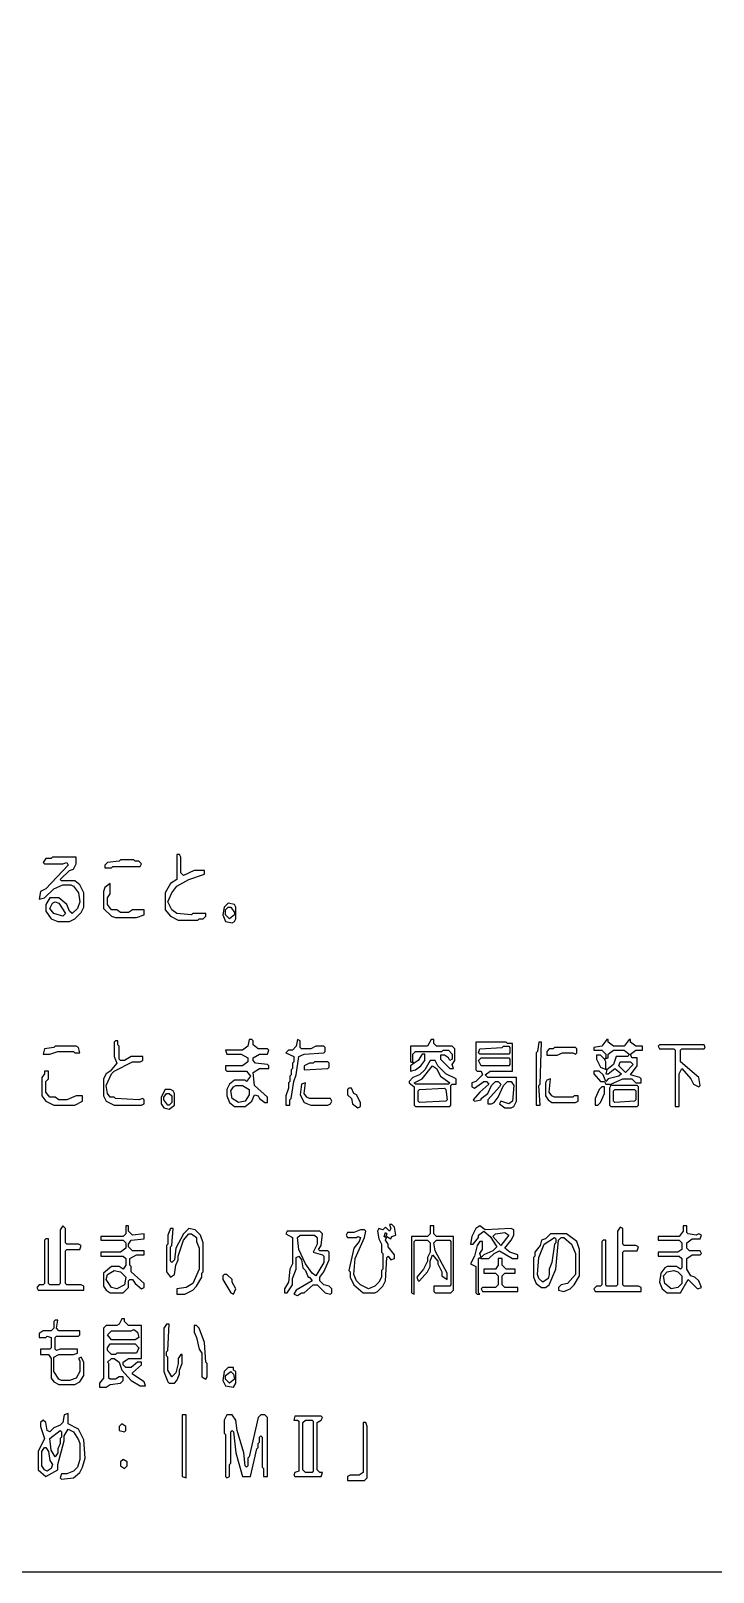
# Model space of a CAD drawing. Header units: millimetres. Extents: x 0 to 421, y 0 to 297.
# Drawn here: x 343 to 376, y 57.5 to 132.1 of the extents above; entities that cross this region are included whole.
import ezdxf

# ---------------------------------------------------------------- set-up
doc = ezdxf.new("R2010")
doc.units = ezdxf.units.MM
doc.layers.add('PDF_TRACE', color=7, linetype='Continuous')

msp = doc.modelspace()

# ---------------------------------------------------------------- linework, layer by layer
at = {"layer": 'PDF_TRACE'}
msp.add_lwpolyline([(412.559, 148.4), (412.559, 57.595), (412.496, 57.531), (232.981, 57.531)], dxfattribs=at)
for points in [[(343.725, 92.075), (343.598, 91.885), (343.662, 91.821), (344.551, 91.821), (344.741, 91.885), (344.805, 91.758), (343.725, 90.615), (343.471, 90.488), (343.408, 90.107), (343.662, 90.17), (344.106, 90.615), (344.551, 90.805), (344.932, 90.805), (345.059, 90.742), (345.313, 90.424), (345.376, 89.98), (345.249, 89.662), (344.995, 89.408), (344.868, 89.535), (344.741, 89.853), (344.36, 90.17), (343.916, 90.17), (343.725, 89.853), (343.725, 89.535), (343.979, 89.154), (344.297, 89.027), (344.868, 89.027), (345.122, 89.154), (345.44, 89.472), (345.567, 89.726), (345.567, 90.424), (345.376, 90.805), (345.122, 90.996), (344.487, 90.996), (344.424, 91.059), (344.868, 91.504), (345.059, 91.567), (345.186, 91.821), (345.186, 92.139), (344.043, 92.139), (343.979, 92.075)], [(346.583, 91.631), (346.9, 91.631), (346.964, 91.694), (348.297, 91.694), (348.361, 91.821), (348.234, 91.948), (348.043, 91.948), (347.98, 92.012), (347.345, 92.012), (347.281, 91.948), (346.71, 91.885), (346.583, 91.758)], [(350.075, 92.266), (350.075, 91.059), (349.758, 90.869), (349.504, 90.424), (349.504, 89.599), (349.758, 89.281), (350.139, 89.091), (351.091, 89.091), (351.155, 89.154), (351.345, 89.154), (351.472, 89.281), (351.472, 89.408), (350.837, 89.408), (350.774, 89.345), (350.075, 89.408), (349.821, 89.599), (349.631, 89.98), (349.821, 90.424), (350.075, 90.742), (350.647, 91.059), (351.409, 91.313), (351.409, 91.504), (350.901, 91.504), (350.393, 91.25), (350.266, 91.377), (350.266, 92.139), (350.202, 92.266)], [(346.583, 90.678), (346.519, 90.488), (346.519, 89.662), (346.9, 89.281), (347.091, 89.218), (348.107, 89.218), (348.488, 89.345), (348.488, 89.599), (347.916, 89.599), (347.726, 89.472), (347.345, 89.472), (347.154, 89.599), (346.9, 89.599), (346.71, 89.853), (346.71, 90.17), (346.837, 90.361), (346.837, 90.869)], [(344.043, 89.916), (344.17, 89.98), (344.36, 89.916), (344.678, 89.408), (344.551, 89.281), (344.106, 89.408), (343.916, 89.662)], [(352.552, 89.916), (352.361, 89.726), (352.298, 89.345), (352.425, 89.027), (352.742, 88.964), (352.869, 89.027), (352.933, 89.154), (352.933, 89.726), (352.869, 89.853)], [(352.552, 89.726), (352.679, 89.726), (352.869, 89.472), (352.869, 89.345), (352.615, 89.154), (352.425, 89.345), (352.425, 89.599)], [(343.598, 82.614), (343.916, 82.614), (344.297, 82.741), (345.059, 82.741), (345.122, 82.677), (345.376, 82.677), (345.313, 82.931), (345.186, 82.995), (344.17, 82.995), (344.106, 82.931), (343.662, 82.868)], [(347.091, 83.249), (347.027, 83.185), (347.027, 82.487), (347.154, 82.169), (346.837, 81.788), (346.646, 81.661), (346.519, 81.407), (346.519, 80.582), (346.646, 80.328), (347.027, 80.137), (348.361, 80.137), (348.488, 80.201), (348.488, 80.391), (348.424, 80.455), (348.234, 80.391), (347.091, 80.455), (347.027, 80.518), (346.837, 80.518), (346.71, 80.709), (346.646, 81.09), (346.9, 81.661), (347.027, 81.788), (347.916, 82.233), (348.297, 82.233), (348.424, 82.296), (348.424, 82.487), (347.853, 82.487), (347.535, 82.296), (347.345, 82.296), (347.281, 82.36), (347.281, 82.995), (347.218, 83.058), (347.218, 83.249)], [(353.695, 83.312), (353.568, 83.312), (353.504, 82.995), (353.25, 82.804), (352.425, 82.804), (352.488, 82.614), (353.187, 82.614), (353.504, 82.423), (353.504, 82.233), (353.25, 82.042), (352.425, 82.042), (352.425, 81.852), (352.488, 81.788), (353.441, 81.788), (353.631, 81.534), (353.441, 81.28), (353.377, 81.344), (352.869, 81.344), (352.615, 81.153), (352.488, 80.899), (352.488, 80.582), (352.615, 80.264), (352.869, 80.074), (353.377, 80.074), (353.695, 80.328), (353.822, 80.645), (354.012, 80.582), (354.076, 80.455), (354.33, 80.264), (354.457, 80.264), (354.457, 80.518), (353.822, 81.09), (353.758, 81.725), (354.076, 81.915), (354.52, 81.915), (354.52, 82.042), (354.457, 82.106), (353.885, 82.169), (353.758, 82.296), (353.758, 82.423), (354.076, 82.614), (354.457, 82.614), (354.52, 82.804), (354.457, 82.868), (354.012, 82.868), (353.758, 83.058), (353.758, 83.249)], [(357.187, 82.995), (356.806, 82.995), (356.552, 82.868), (356.108, 82.868), (356.044, 82.931), (356.044, 83.249), (355.917, 83.312), (355.854, 82.995), (355.663, 82.804), (355.473, 82.804), (355.346, 82.677), (355.727, 82.487), (355.727, 82.233), (355.663, 82.169), (355.663, 81.915), (355.6, 81.852), (355.6, 81.598), (355.536, 81.534), (355.536, 81.28), (355.473, 81.217), (355.473, 80.963), (355.346, 80.582), (355.346, 80.137), (355.536, 80.137), (355.536, 80.391), (355.6, 80.455), (355.727, 81.28), (355.854, 81.598), (355.981, 82.487), (356.235, 82.614), (357.187, 82.677), (357.251, 82.741), (357.251, 82.931)], [(363.537, 82.868), (363.41, 82.995), (362.648, 82.995), (362.521, 83.122), (362.521, 83.312), (362.394, 83.312), (362.204, 82.995), (361.378, 82.995), (361.378, 82.233), (361.569, 82.169), (361.378, 82.042), (361.378, 81.788), (361.632, 81.852), (361.886, 82.042), (362.077, 82.296), (362.077, 82.614), (361.95, 82.614), (361.759, 82.296), (361.569, 82.169), (361.505, 82.233), (361.505, 82.614), (361.632, 82.741), (362.902, 82.741), (362.966, 82.804), (363.22, 82.804), (363.41, 82.614), (363.41, 82.36), (363.283, 82.296), (363.22, 82.423), (363.029, 82.55), (362.839, 82.55), (362.839, 82.36), (363.283, 81.915), (363.474, 81.915), (363.41, 82.106), (363.537, 82.296)], [(364.553, 83.185), (364.553, 81.852), (364.617, 81.788), (364.807, 81.788), (364.871, 81.598), (364.553, 81.28), (364.363, 81.217), (364.363, 81.026), (364.49, 80.963), (364.934, 81.28), (365.061, 81.28), (365.188, 81.153), (364.744, 80.772), (364.426, 80.391), (364.49, 80.328), (364.807, 80.391), (364.807, 80.455), (365.125, 80.709), (365.315, 81.09), (365.506, 81.28), (365.633, 81.28), (365.76, 81.153), (365.696, 81.026), (365.125, 80.391), (365.125, 80.201), (365.315, 80.201), (365.442, 80.264), (365.633, 80.518), (365.887, 81.09), (366.077, 81.28), (366.268, 81.28), (366.395, 81.09), (366.331, 80.328), (366.141, 80.201), (365.76, 80.328), (365.696, 80.201), (365.95, 80.01), (366.268, 80.01), (366.395, 80.074), (366.522, 80.328), (366.522, 81.471), (365.125, 81.471), (364.998, 81.598), (365.252, 81.788), (366.331, 81.788), (366.331, 83.122), (366.077, 83.122), (366.014, 83.185)], [(366.204, 82.931), (366.204, 82.677), (366.141, 82.614), (364.744, 82.614), (364.68, 82.677), (364.744, 82.868), (365.823, 82.931), (365.887, 82.995), (366.141, 82.995)], [(367.728, 83.185), (367.601, 83.185), (367.538, 82.741), (367.474, 82.677), (367.474, 80.137), (367.665, 80.137), (367.601, 81.09), (367.665, 81.153)], [(367.982, 82.55), (368.49, 82.55), (368.744, 82.677), (369.252, 82.677), (369.379, 82.614), (369.443, 82.677), (369.443, 82.868), (369.379, 82.931), (368.363, 82.931), (368.3, 82.868), (368.109, 82.868), (367.982, 82.741)], [(370.903, 83.312), (370.649, 82.995), (370.268, 82.931), (370.268, 82.804), (370.649, 82.804), (370.84, 82.614), (370.84, 82.423), (370.776, 82.36), (370.586, 82.55), (370.395, 82.55), (370.395, 82.36), (370.586, 81.979), (370.903, 81.852), (370.84, 81.661), (370.967, 81.661), (371.284, 81.915), (371.602, 81.661), (371.475, 81.534), (370.967, 81.407), (370.84, 81.28), (370.713, 81.598), (370.522, 81.788), (370.268, 81.788), (370.268, 81.661), (370.586, 81.28), (370.776, 81.28), (370.84, 81.153), (371.03, 81.153), (371.094, 81.09), (371.03, 80.963), (371.03, 80.137), (371.094, 80.074), (372.364, 80.074), (372.427, 80.137), (372.427, 81.026), (372.364, 81.09), (371.157, 81.09), (371.094, 81.153), (371.665, 81.407), (372.11, 81.407), (372.3, 81.217), (372.554, 81.217), (372.554, 81.407), (372.491, 81.471), (372.046, 81.598), (372.364, 82.042), (372.364, 82.423), (372.11, 82.423), (372.046, 82.614), (372.3, 82.804), (372.618, 82.804), (372.618, 82.995), (372.3, 82.995), (372.046, 83.185), (372.046, 83.312), (371.983, 83.312), (371.729, 82.995), (371.221, 82.995), (370.967, 83.185), (370.967, 83.312)], [(375.602, 83.058), (373.443, 83.058), (373.38, 82.995), (373.443, 82.868), (374.142, 82.868), (374.205, 82.804), (374.205, 80.074), (374.396, 80.074), (374.396, 81.661), (374.523, 81.915), (374.967, 81.407), (375.094, 81.153), (375.348, 81.026), (375.412, 81.09), (375.348, 81.471), (374.459, 82.233), (374.459, 82.804), (374.523, 82.868), (375.602, 82.868), (375.666, 82.931)], [(356.235, 81.852), (357.378, 81.915), (357.441, 81.979), (357.441, 82.169), (357.378, 82.233), (356.743, 82.233), (356.679, 82.169), (356.489, 82.169), (356.235, 82.042)], [(362.331, 82.296), (362.077, 81.852), (361.823, 81.598), (361.505, 81.471), (361.315, 81.28), (361.315, 81.217), (361.569, 81.026), (361.569, 80.137), (361.632, 80.074), (363.283, 80.074), (363.347, 80.137), (363.347, 81.09), (363.41, 81.153), (363.601, 81.153), (363.601, 81.407), (363.093, 81.661), (362.712, 82.042), (362.585, 82.296)], [(364.68, 82.296), (364.807, 82.423), (366.141, 82.423), (366.204, 82.36), (366.204, 82.106), (366.141, 82.042), (364.807, 82.042)], [(371.983, 82.614), (371.919, 82.487), (371.348, 82.487), (371.221, 82.106), (370.903, 81.852), (370.84, 81.915), (370.84, 82.233), (370.776, 82.36), (370.967, 82.423), (370.967, 82.614), (371.221, 82.804), (371.729, 82.804)], [(371.475, 82.042), (371.538, 82.233), (372.046, 82.233), (372.173, 82.106), (371.792, 81.725)], [(343.662, 81.788), (343.662, 81.661), (343.535, 81.471), (343.535, 80.582), (343.725, 80.328), (344.106, 80.137), (345.122, 80.137), (345.503, 80.328), (345.503, 80.582), (345.186, 80.582), (344.741, 80.391), (344.36, 80.391), (344.17, 80.518), (343.916, 80.518), (343.725, 80.772), (343.725, 81.28), (343.852, 81.407), (343.852, 81.788)], [(363.283, 81.217), (363.22, 81.153), (361.632, 81.153), (361.569, 81.217), (361.95, 81.407), (362.458, 82.042), (362.648, 81.915), (362.839, 81.534)], [(367.982, 81.344), (367.919, 81.217), (367.919, 80.582), (368.046, 80.391), (368.236, 80.264), (369.379, 80.264), (369.506, 80.328), (369.506, 80.582), (369.316, 80.582), (369.252, 80.518), (368.363, 80.518), (368.236, 80.582), (368.109, 80.772), (368.173, 81.407)], [(349.504, 80.899), (349.313, 80.518), (349.313, 80.201), (349.44, 80.01), (349.694, 79.947), (349.948, 80.137), (349.948, 80.709), (349.885, 80.836), (349.758, 80.899)], [(349.567, 80.709), (349.694, 80.709), (349.821, 80.582), (349.821, 80.264), (349.694, 80.137), (349.631, 80.137), (349.44, 80.391), (349.44, 80.518)], [(352.806, 81.026), (352.933, 81.09), (353.25, 81.09), (353.568, 80.899), (353.568, 80.645), (353.377, 80.328), (353.06, 80.264), (352.742, 80.455), (352.679, 80.836)], [(356.108, 81.153), (356.044, 80.645), (356.235, 80.264), (356.552, 80.137), (357.378, 80.137), (357.505, 80.201), (357.568, 80.328), (357.505, 80.455), (356.489, 80.455), (356.362, 80.518), (356.235, 80.709), (356.298, 81.217)], [(358.394, 80.963), (358.33, 80.899), (358.33, 80.645), (358.521, 80.455), (358.584, 80.201), (358.838, 80.01), (358.965, 80.074), (358.965, 80.264), (358.775, 80.645), (358.648, 80.709), (358.521, 80.963)], [(361.759, 80.836), (361.823, 80.899), (363.029, 80.963), (363.093, 80.899), (363.156, 80.391), (363.093, 80.328), (361.823, 80.264), (361.759, 80.328)], [(370.776, 81.026), (370.649, 81.026), (370.522, 80.899), (370.332, 80.455), (370.332, 80.137), (370.459, 80.137), (370.586, 80.264), (370.776, 80.709)], [(371.221, 80.836), (371.284, 80.899), (372.237, 80.899), (372.3, 80.836), (372.3, 80.391), (372.237, 80.328), (371.284, 80.264), (371.221, 80.328)], [(344.551, 74.295), (344.424, 74.105), (344.424, 71.501), (344.36, 71.438), (343.916, 71.438), (343.852, 71.501), (343.852, 73.66), (343.725, 73.66), (343.662, 73.597), (343.662, 71.501), (343.598, 71.438), (343.408, 71.438), (343.281, 71.311), (343.344, 71.184), (345.567, 71.184), (345.567, 71.374), (345.44, 71.438), (344.741, 71.438), (344.678, 71.501), (344.678, 73.089), (344.741, 73.152), (345.376, 73.152), (345.44, 73.343), (345.313, 73.406), (344.741, 73.406), (344.678, 73.47), (344.678, 74.168)], [(347.726, 74.295), (347.599, 74.295), (347.599, 73.914), (347.472, 73.787), (346.392, 73.787), (346.392, 73.597), (347.472, 73.597), (347.599, 73.47), (347.599, 73.216), (347.345, 73.025), (346.392, 73.025), (346.392, 72.835), (347.472, 72.835), (347.599, 72.708), (347.599, 72.39), (347.472, 72.2), (347.281, 72.327), (346.9, 72.327), (346.519, 72.009), (346.519, 71.374), (346.646, 71.184), (346.837, 71.057), (347.472, 71.057), (347.726, 71.311), (347.726, 71.628), (347.789, 71.692), (347.916, 71.692), (348.043, 71.501), (348.361, 71.247), (348.488, 71.311), (348.488, 71.501), (347.853, 72.073), (347.853, 72.327), (347.789, 72.39), (347.789, 72.708), (348.107, 72.898), (348.488, 72.898), (348.488, 73.089), (347.916, 73.089), (347.726, 73.279), (347.726, 73.406), (347.853, 73.597), (348.488, 73.66), (348.488, 73.914), (347.916, 73.851), (347.726, 74.041)], [(349.758, 74.168), (349.631, 73.851), (349.631, 73.406), (349.567, 73.343), (349.567, 72.073), (349.758, 71.819), (349.948, 71.946), (350.012, 72.39), (350.139, 72.644), (350.139, 72.835), (350.393, 73.597), (350.647, 73.914), (350.774, 73.914), (351.028, 73.724), (351.028, 73.533), (351.155, 73.216), (351.155, 72.2), (350.837, 71.501), (350.52, 71.311), (350.075, 71.247), (350.075, 70.993), (350.456, 70.993), (350.837, 71.184), (351.028, 71.374), (351.282, 71.819), (351.282, 72.009), (351.345, 72.073), (351.345, 73.47), (351.218, 73.851), (350.964, 74.105), (350.647, 74.168), (350.393, 73.914), (350.012, 73.216), (349.948, 72.644), (349.821, 72.517), (349.758, 72.581), (349.758, 73.279), (349.821, 73.343), (349.885, 74.168)], [(355.409, 74.041), (355.346, 73.914), (355.663, 73.724), (355.663, 72.454), (355.536, 72.2), (355.473, 71.565), (355.282, 71.247), (355.282, 71.057), (355.409, 71.057), (355.663, 71.438), (355.663, 71.755), (355.854, 72.2), (355.854, 72.771), (355.981, 72.835), (356.108, 72.644), (356.171, 72.263), (356.298, 72.136), (356.425, 71.819), (356.489, 71.819), (356.616, 71.628), (355.854, 71.184), (355.727, 70.993), (355.917, 70.93), (356.108, 71.057), (356.235, 71.057), (356.679, 71.438), (356.87, 71.438), (357.251, 71.057), (357.505, 70.993), (357.568, 71.057), (357.568, 71.247), (357.441, 71.374), (357.187, 71.438), (356.997, 71.628), (356.997, 71.819), (357.187, 72.073), (357.441, 72.644), (357.441, 73.025), (357.378, 73.089), (356.997, 73.089), (356.933, 73.152), (357.06, 73.343), (357.124, 73.914), (356.997, 74.041)], [(360.489, 74.359), (360.362, 74.359), (360.426, 74.168), (360.362, 74.041), (360.172, 74.232), (360.045, 74.105), (359.854, 74.168), (359.791, 74.041), (359.854, 73.66), (359.981, 73.406), (359.981, 73.025), (360.045, 72.962), (360.045, 72.2), (359.981, 72.136), (359.981, 71.819), (359.854, 71.565), (359.664, 71.374), (359.346, 71.247), (358.965, 71.438), (358.775, 71.628), (358.648, 71.946), (358.711, 72.708), (359.156, 73.724), (359.219, 74.041), (359.156, 74.105), (358.965, 74.105), (358.648, 73.978), (358.33, 73.978), (358.267, 73.851), (358.33, 73.724), (358.775, 73.724), (358.838, 73.787), (358.965, 73.724), (358.902, 73.533), (358.648, 73.216), (358.394, 72.136), (358.457, 72.073), (358.457, 71.819), (358.648, 71.438), (359.092, 71.057), (359.664, 71.057), (359.791, 71.12), (360.045, 71.374), (360.172, 71.628), (360.235, 72.771), (360.299, 72.835), (360.426, 72.644), (360.616, 72.708), (360.616, 72.898), (360.299, 73.279), (360.299, 73.406), (360.172, 73.597), (360.235, 73.787), (360.426, 73.66), (360.489, 73.787), (360.68, 73.851), (360.616, 74.232)], [(360.172, 73.978), (360.235, 73.914), (360.172, 73.724), (360.108, 73.787)], [(362.521, 74.295), (362.331, 74.295), (362.331, 73.914), (362.204, 73.787), (361.442, 73.787), (361.442, 71.057), (361.569, 70.993), (361.569, 73.533), (361.632, 73.597), (362.204, 73.597), (362.331, 73.47), (362.331, 73.025), (362.204, 72.771), (362.204, 72.581), (362.013, 72.2), (361.696, 71.819), (361.759, 71.628), (361.823, 71.628), (362.204, 72.073), (362.331, 72.327), (362.331, 72.581), (362.458, 72.898), (362.712, 72.581), (362.712, 72.454), (362.902, 72.073), (362.902, 71.882), (363.156, 71.692), (363.156, 72.009), (362.585, 73.089), (362.521, 73.47), (362.648, 73.597), (363.283, 73.597), (363.347, 73.533), (363.347, 71.438), (363.283, 71.374), (362.521, 71.374), (362.521, 71.12), (362.585, 71.057), (363.347, 71.057), (363.474, 71.184), (363.474, 73.787), (362.648, 73.787), (362.521, 73.914)], [(366.395, 74.105), (366.268, 74.168), (364.998, 74.105), (364.744, 74.295), (364.553, 74.168), (364.363, 73.787), (364.299, 73.406), (364.426, 73.406), (364.68, 73.724), (364.68, 73.851), (364.934, 74.041), (365.252, 73.787), (365.569, 73.279), (365.379, 73.089), (364.934, 72.898), (364.807, 72.771), (364.744, 72.962), (364.871, 73.152), (364.871, 73.533), (364.744, 73.533), (364.617, 73.343), (364.49, 72.835), (364.299, 72.454), (364.553, 72.327), (364.553, 71.057), (364.617, 70.993), (364.744, 70.993), (364.68, 71.057), (364.68, 72.708), (364.744, 72.771), (364.807, 72.708), (365.188, 72.708), (365.442, 72.962), (365.696, 73.089), (366.331, 72.708), (366.585, 72.708), (366.585, 72.898), (366.204, 73.025), (365.95, 73.216), (366.268, 73.597), (366.395, 73.851)], [(365.95, 73.978), (366.141, 73.851), (365.76, 73.343), (365.379, 73.787), (365.506, 73.914)], [(368.173, 73.914), (367.919, 73.66), (367.728, 73.597), (367.665, 73.343), (367.411, 73.025), (367.411, 72.835), (367.347, 72.771), (367.347, 71.819), (367.474, 71.501), (367.728, 71.311), (367.919, 71.311), (368.109, 71.438), (368.427, 72.2), (368.554, 73.597), (368.681, 73.724), (368.808, 73.724), (369.189, 73.406), (369.379, 72.962), (369.379, 71.946), (368.998, 71.501), (368.681, 71.438), (368.554, 71.311), (368.554, 71.184), (368.808, 71.12), (369.125, 71.247), (369.316, 71.438), (369.57, 71.882), (369.57, 73.152), (369.443, 73.533), (368.935, 73.914)], [(371.538, 74.232), (371.411, 74.041), (371.411, 71.438), (371.348, 71.374), (370.903, 71.374), (370.84, 71.438), (370.84, 73.597), (370.713, 73.597), (370.649, 73.533), (370.649, 71.438), (370.586, 71.374), (370.395, 71.374), (370.268, 71.247), (370.332, 71.12), (372.554, 71.12), (372.554, 71.311), (372.427, 71.374), (371.729, 71.374), (371.665, 71.438), (371.665, 73.025), (371.729, 73.089), (372.364, 73.089), (372.427, 73.279), (372.3, 73.343), (371.729, 73.343), (371.665, 73.406), (371.665, 74.168)], [(374.777, 74.295), (374.586, 74.295), (374.586, 74.041), (374.396, 73.787), (373.38, 73.787), (373.38, 73.597), (374.396, 73.597), (374.523, 73.47), (374.523, 73.152), (374.332, 73.025), (373.38, 73.025), (373.38, 72.835), (374.396, 72.835), (374.523, 72.708), (374.523, 72.263), (374.459, 72.2), (374.269, 72.327), (373.824, 72.327), (373.697, 72.263), (373.507, 72.009), (373.443, 71.565), (373.57, 71.247), (373.824, 71.057), (374.459, 71.057), (374.84, 71.692), (375.285, 71.247), (375.475, 71.311), (375.348, 71.628), (375.158, 71.819), (374.967, 71.882), (374.777, 72.2), (374.777, 72.708), (375.031, 72.898), (375.412, 72.898), (375.475, 72.962), (375.412, 73.089), (374.904, 73.089), (374.777, 73.216), (374.777, 73.47), (375.031, 73.66), (375.412, 73.66), (375.475, 73.851), (375.348, 73.914), (375.221, 73.851), (374.84, 73.914), (374.777, 73.978)], [(356.044, 73.851), (356.743, 73.851), (356.87, 73.724), (356.87, 73.406), (356.679, 73.025), (357.124, 72.898), (357.187, 72.835), (357.187, 72.517), (356.806, 71.882), (356.616, 72.009), (356.298, 72.454), (355.981, 73.152), (355.917, 73.724)], [(368.363, 73.724), (368.427, 73.66), (368.427, 73.47), (368.363, 73.406), (368.236, 72.517), (368.109, 72.2), (368.109, 71.946), (368.046, 71.755), (367.792, 71.565), (367.601, 71.755), (367.538, 71.946), (367.601, 72.771), (367.855, 73.406)], [(364.934, 72.2), (364.934, 72.009), (365.506, 72.009), (365.633, 71.882), (365.633, 71.438), (365.506, 71.311), (364.871, 71.311), (364.807, 71.247), (364.871, 71.12), (366.585, 71.12), (366.585, 71.311), (365.95, 71.311), (365.823, 71.438), (365.823, 71.882), (365.95, 72.009), (366.458, 72.009), (366.458, 72.2), (366.014, 72.2), (365.823, 72.39), (365.823, 72.708), (365.633, 72.708), (365.633, 72.39), (365.506, 72.2)], [(346.71, 71.946), (347.027, 72.136), (347.345, 72.073), (347.599, 71.819), (347.535, 71.438), (347.154, 71.247), (346.9, 71.311), (346.646, 71.692)], [(352.361, 71.946), (352.298, 71.882), (352.298, 71.692), (352.679, 71.057), (352.806, 70.993), (352.933, 71.247), (352.742, 71.565), (352.742, 71.692), (352.488, 71.946)], [(373.824, 72.073), (374.142, 72.136), (374.332, 72.073), (374.523, 71.882), (374.523, 71.501), (374.332, 71.311), (374.015, 71.247), (373.697, 71.501), (373.634, 71.882)], [(344.17, 69.723), (344.106, 69.66), (344.106, 69.342), (343.979, 69.215), (343.598, 69.215), (343.408, 69.088), (343.408, 68.898), (343.725, 68.898), (343.789, 68.961), (343.979, 68.898), (343.979, 68.39), (343.916, 68.326), (343.471, 68.326), (343.471, 68.072), (343.852, 68.072), (343.979, 67.882), (343.979, 66.929), (344.106, 66.739), (344.36, 66.612), (345.122, 66.612), (345.376, 66.739), (345.567, 67.056), (345.567, 67.691), (345.44, 67.945), (345.313, 67.882), (345.376, 67.755), (345.376, 67.247), (345.186, 66.929), (344.868, 66.802), (344.487, 66.802), (344.36, 66.866), (344.106, 67.247), (344.106, 67.945), (344.36, 68.072), (345.059, 68.072), (345.249, 68.136), (345.249, 68.326), (344.424, 68.326), (344.233, 68.263), (344.17, 68.326), (344.17, 68.898), (344.233, 68.961), (345.313, 68.961), (345.376, 69.025), (345.376, 69.215), (344.36, 69.215), (344.233, 69.342), (344.297, 69.723)], [(348.361, 69.469), (347.726, 69.469), (347.535, 69.66), (347.535, 69.787), (347.408, 69.787), (347.281, 69.533), (347.154, 69.469), (346.646, 69.469), (346.519, 69.342), (346.519, 66.929), (346.329, 66.675), (346.329, 66.485), (346.646, 66.485), (346.837, 66.612), (347.345, 66.675), (347.472, 66.802), (347.472, 66.993), (347.281, 66.993), (347.091, 66.866), (346.837, 66.866), (346.773, 66.929), (346.773, 67.628), (346.71, 67.691), (346.9, 67.882), (347.027, 67.882), (347.281, 67.691), (347.408, 67.31), (347.853, 66.802), (348.297, 66.548), (348.551, 66.548), (348.488, 66.739), (347.916, 67.12), (347.916, 67.183), (348.361, 67.564), (348.361, 67.691), (348.17, 67.691), (347.853, 67.437), (347.599, 67.437), (347.472, 67.564), (347.472, 67.691), (347.726, 67.882), (348.361, 67.882)], [(349.567, 69.533), (349.44, 69.342), (349.44, 67.247), (349.631, 66.739), (349.694, 66.675), (349.948, 66.675), (350.075, 66.802), (350.202, 67.12), (350.202, 67.31), (350.329, 67.628), (350.329, 68.072), (350.266, 68.072), (350.139, 67.882), (350.139, 67.628), (350.012, 67.183), (349.821, 66.993), (349.631, 67.31), (349.631, 67.945), (349.567, 68.009), (349.567, 68.199), (349.631, 68.263), (349.694, 69.533)], [(350.901, 69.469), (350.901, 69.152), (351.028, 68.898), (351.155, 68.326), (351.282, 68.136), (351.282, 66.993), (351.472, 66.866), (351.536, 66.993), (351.536, 67.628), (351.472, 67.691), (351.409, 68.644), (351.155, 69.342), (351.028, 69.469)], [(348.234, 68.898), (348.043, 68.771), (346.9, 68.771), (346.71, 69.025), (346.9, 69.215), (347.853, 69.215), (347.98, 69.279), (348.17, 69.152)], [(346.71, 68.263), (346.71, 68.39), (346.837, 68.58), (348.043, 68.58), (348.234, 68.39), (348.107, 68.136), (347.154, 68.136), (347.091, 68.072), (346.9, 68.072)], [(352.552, 67.437), (352.361, 67.247), (352.298, 66.802), (352.425, 66.548), (352.806, 66.485), (352.933, 66.675), (352.933, 67.247), (352.806, 67.31), (352.806, 67.437)], [(352.679, 67.247), (352.806, 67.12), (352.869, 66.866), (352.615, 66.675), (352.425, 66.866), (352.425, 67.056)], [(344.805, 65.215), (344.614, 65.151), (344.551, 64.77), (344.424, 64.643), (344.106, 64.516), (343.916, 64.326), (343.789, 64.389), (343.725, 64.77), (343.598, 64.897), (343.471, 64.77), (343.471, 64.58), (343.662, 64.008), (343.344, 63.373), (343.344, 62.484), (343.725, 62.167), (344.297, 62.484), (344.297, 62.738), (344.614, 63.881), (344.614, 64.135), (344.805, 64.453), (345.059, 64.326), (345.313, 63.945), (345.376, 63.754), (345.376, 62.992), (345.249, 62.611), (345.059, 62.421), (344.741, 62.294), (344.487, 62.294), (344.424, 62.103), (344.487, 62.04), (345.059, 62.103), (345.376, 62.357), (345.503, 62.611), (345.63, 63.056), (345.567, 63.945), (345.313, 64.453), (344.805, 64.707)], [(350.329, 65.151), (350.329, 62.167), (350.52, 62.103), (350.52, 65.151)], [(352.488, 65.151), (352.361, 64.897), (352.361, 64.262), (352.425, 64.199), (352.425, 62.167), (352.488, 62.103), (352.615, 62.167), (352.615, 62.738), (352.679, 62.802), (352.679, 64.326), (352.742, 64.389), (352.806, 64.326), (352.933, 63.31), (353.25, 62.167), (353.631, 62.167), (353.949, 63.5), (354.012, 63.564), (354.012, 63.754), (354.076, 63.818), (354.076, 64.072), (354.139, 64.135), (354.203, 64.072), (354.203, 62.611), (354.266, 62.548), (354.266, 62.167), (354.457, 62.167), (354.457, 65.024), (354.33, 65.151), (354.139, 65.151), (354.012, 65.024), (353.568, 63.119), (353.504, 63.056), (353.504, 62.675), (353.441, 62.611), (353.377, 62.675), (353.314, 63.31), (352.996, 64.389), (352.933, 64.897), (352.742, 65.151)], [(355.79, 65.088), (355.727, 64.897), (355.917, 64.897), (355.981, 64.834), (355.981, 62.421), (355.79, 62.357), (355.727, 62.23), (355.79, 62.167), (357.06, 62.167), (357.124, 62.357), (356.997, 62.357), (356.87, 62.484), (356.87, 64.77), (357.06, 64.897), (357.124, 65.024), (357.06, 65.088)], [(344.424, 64.389), (344.487, 64.326), (344.487, 64.072), (344.424, 64.008), (344.424, 63.754), (344.297, 63.5), (344.297, 63.31), (344.17, 63.119), (343.979, 63.437), (343.916, 64.008)], [(347.408, 64.707), (347.281, 64.58), (347.281, 64.389), (347.535, 64.326), (347.599, 64.389), (347.599, 64.58)], [(356.298, 64.897), (356.616, 64.897), (356.679, 64.834), (356.679, 62.421), (356.616, 62.357), (356.298, 62.357), (356.171, 62.484), (356.171, 64.77)], [(359.219, 64.77), (359.092, 64.77), (359.092, 62.357), (358.902, 62.23), (358.457, 62.23), (358.33, 62.167), (358.33, 61.976), (359.156, 61.976), (359.283, 62.103), (359.283, 64.58)], [(343.662, 63.564), (343.725, 63.564), (343.852, 63.373), (343.916, 62.929), (344.043, 62.738), (343.979, 62.548), (343.789, 62.421), (343.662, 62.484), (343.535, 62.675), (343.535, 63.373)], [(347.472, 62.992), (347.345, 62.865), (347.345, 62.675), (347.535, 62.548), (347.662, 62.675), (347.662, 62.865)]]:
    msp.add_lwpolyline(points, close=True, dxfattribs=at)

doc.saveas('drawing.dxf')
